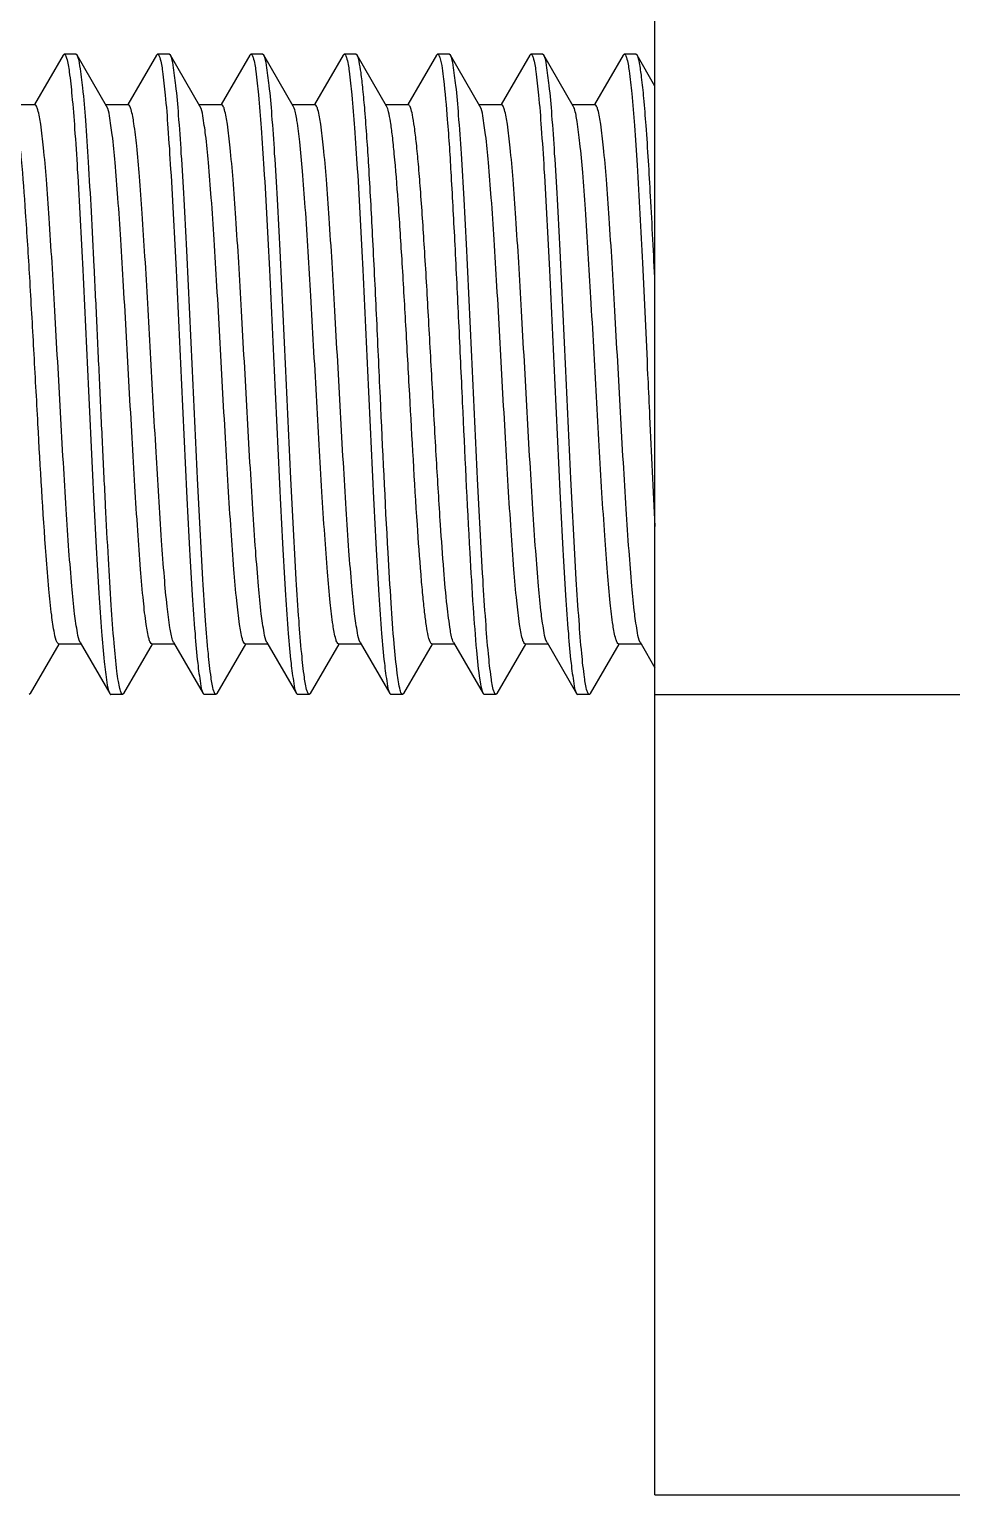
# Model space of a CAD drawing. Extents: x 27938 to 1507990, y 110129 to 923079.
# Drawn here: x 661927.7 to 662128.6, y 376820.7 to 377139.8 of the extents above; entities that cross this region are included whole.
import ezdxf

# ---------------------------------------------------------------- set-up
doc = ezdxf.new("R2010")
doc.units = 0
doc.header["$LTSCALE"] = 1000
doc.header["$MEASUREMENT"] = 0

msp = doc.modelspace()

# ---------------------------------------------------------------- linework, layer by layer
at = {"linetype": 'Continuous'}
for p, q in [((662063.99, 376820.71), (662063.99, 377276.4)), ((661935.08, 377134.12), (661928.85, 377123.37)), ((661935.08, 377134.12), (661935.34, 377134.34)), ((661937.88, 377134.34), (661935.34, 377134.34)), ((661937.88, 377134.34), (661935.34, 377134.34)), ((661935.34, 377134.34), (661935.38, 377134.34)), ((661938.14, 377134.12), (661937.88, 377134.34)), ((661944.56, 377123.04), (661938.14, 377134.12)), ((661955.41, 377134.12), (661949.18, 377123.37)), ((661955.41, 377134.12), (661955.67, 377134.34)), ((661958.21, 377134.34), (661955.67, 377134.34)), ((661958.21, 377134.34), (661955.67, 377134.34)), ((661955.67, 377134.34), (661955.71, 377134.34)), ((661958.47, 377134.12), (661958.21, 377134.34)), ((661964.89, 377123.04), (661958.47, 377134.12)), ((661975.74, 377134.12), (661969.51, 377123.37)), ((661975.74, 377134.12), (661976, 377134.34)), ((661978.54, 377134.34), (661976, 377134.34)), ((661978.54, 377134.34), (661976, 377134.34)), ((661976, 377134.34), (661976.04, 377134.34)), ((661978.8, 377134.12), (661978.54, 377134.34)), ((661985.22, 377123.04), (661978.8, 377134.12)), ((661996.07, 377134.12), (661989.84, 377123.37)), ((661996.07, 377134.12), (661996.33, 377134.34)), ((661998.87, 377134.34), (661996.33, 377134.34)), ((661998.87, 377134.34), (661996.33, 377134.34)), ((661996.33, 377134.34), (661996.36, 377134.34)), ((661999.13, 377134.12), (661998.87, 377134.34)), ((662005.55, 377123.04), (661999.13, 377134.12)), ((662016.39, 377134.12), (662010.17, 377123.37)), ((662016.39, 377134.12), (662016.65, 377134.34)), ((662019.19, 377134.34), (662016.65, 377134.34)), ((662019.19, 377134.34), (662016.65, 377134.34)), ((662016.65, 377134.34), (662016.69, 377134.34)), ((662019.45, 377134.12), (662019.19, 377134.34)), ((662025.87, 377123.04), (662019.45, 377134.12)), ((662036.72, 377134.12), (662030.49, 377123.37)), ((662036.72, 377134.12), (662036.98, 377134.34)), ((662039.52, 377134.34), (662036.98, 377134.34)), ((662039.52, 377134.34), (662036.98, 377134.34)), ((662036.98, 377134.34), (662037.02, 377134.34)), ((662039.78, 377134.12), (662039.52, 377134.34)), ((662046.2, 377123.04), (662039.78, 377134.12)), ((662057.05, 377134.12), (662050.82, 377123.37)), ((662057.05, 377134.12), (662057.31, 377134.34)), ((662059.85, 377134.34), (662057.31, 377134.34)), ((662059.85, 377134.34), (662057.31, 377134.34)), ((662057.31, 377134.34), (662057.35, 377134.34)), ((662060.11, 377134.12), (662059.85, 377134.34)), ((662063.99, 377127.42), (662060.11, 377134.12)), ((661928.97, 377123.31), (661924.08, 377123.31)), ((661949.3, 377123.31), (661944.41, 377123.31)), ((661969.63, 377123.31), (661964.74, 377123.31)), ((661989.95, 377123.31), (661985.06, 377123.31)), ((661985.41, 377122.6), (661985.22, 377123.04)), ((662010.28, 377123.31), (662005.39, 377123.31)), ((662030.61, 377123.31), (662025.72, 377123.31)), ((662050.94, 377123.31), (662046.05, 377123.31)), ((662062.39, 377064.57), (662062.43, 377063.84)), ((661927.98, 376995.18), (661934.2, 377005.92)), ((661934.09, 377005.99), (661933.78, 377006.25)), ((661934.09, 377005.99), (661938.98, 377005.99)), ((661938.83, 377006.25), (661945.25, 376995.18)), ((661948.31, 376995.18), (661954.53, 377005.92)), ((661954.42, 377005.99), (661959.31, 377005.99)), ((661959.15, 377006.25), (661965.57, 376995.18)), ((661968.63, 376995.18), (661974.86, 377005.92)), ((661974.75, 377005.99), (661979.64, 377005.99)), ((661979.48, 377006.25), (661985.9, 376995.18)), ((661988.96, 376995.18), (661995.19, 377005.92)), ((661995.07, 377005.99), (661999.96, 377005.99)), ((661999.81, 377006.25), (662006.23, 376995.18)), ((662009.29, 376995.18), (662015.52, 377005.92)), ((662015.4, 377005.99), (662020.29, 377005.99)), ((662020.14, 377006.25), (662026.56, 376995.18)), ((662029.62, 376995.18), (662035.84, 377005.92)), ((662035.73, 377005.99), (662040.62, 377005.99)), ((662040.47, 377006.25), (662046.89, 376995.18)), ((662049.95, 376995.18), (662056.17, 377005.92)), ((662056.06, 377005.99), (662060.95, 377005.99)), ((662060.79, 377006.25), (662060.95, 377005.99)), ((662060.95, 377005.99), (662063.99, 377000.73)), ((661927.98, 376995.18), (661927.72, 376994.95)), ((661945.2, 376995.26), (661945.25, 376995.18)), ((661945.25, 376995.18), (661945.35, 376995.03)), ((661948.05, 376994.95), (661945.51, 376994.95)), ((661948.31, 376995.18), (661948.05, 376994.95)), ((661965.57, 376995.18), (661965.83, 376994.95)), ((661968.37, 376994.95), (661965.83, 376994.95)), ((661968.37, 376994.95), (661965.83, 376994.95)), ((661968.37, 376994.95), (661968.34, 376994.96)), ((661968.63, 376995.18), (661968.37, 376994.95)), ((661985.9, 376995.18), (661986.16, 376994.95)), ((661988.7, 376994.95), (661986.16, 376994.95)), ((661988.7, 376994.95), (661986.16, 376994.95)), ((661988.7, 376994.95), (661988.66, 376994.96)), ((661988.96, 376995.18), (661988.7, 376994.95)), ((662006.23, 376995.18), (662006.49, 376994.95)), ((662009.03, 376994.95), (662006.49, 376994.95)), ((662009.03, 376994.95), (662006.49, 376994.95)), ((662009.29, 376995.18), (662009.03, 376994.95)), ((662026.56, 376995.18), (662026.82, 376994.95)), ((662029.36, 376994.95), (662026.82, 376994.95)), ((662029.36, 376994.95), (662026.82, 376994.95)), ((662029.36, 376994.95), (662029.32, 376994.96)), ((662029.62, 376995.18), (662029.36, 376994.95)), ((662046.89, 376995.18), (662047.15, 376994.95)), ((662049.69, 376994.95), (662047.15, 376994.95)), ((662049.69, 376994.95), (662047.15, 376994.95)), ((662049.69, 376994.95), (662049.65, 376994.96)), ((662049.95, 376995.18), (662049.69, 376994.95)), ((662063.99, 376994.95), (662133.69, 376994.95)), ((662063.99, 376820.71), (662133.69, 376820.71))]:
    msp.add_line(p, q, dxfattribs=at)
for points, knots in [([(661935.38, 377134.34), (661935.42, 377134.33), (661935.68, 377134.12), (661935.76, 377133.78), (661935.84, 377133.52)], [0, 0, 0, 0, 0.142412, 1, 1, 1, 1]), ([(661935.84, 377133.52), (661936.14, 377132.54), (661936.54, 377129.78), (661937.1, 377124.65), (661937.65, 377117.55), (661938.47, 377104.92), (661939.41, 377086.4), (661940.51, 377062.68), (661941.45, 377042.53), (661942.24, 377027.33), (661942.81, 377017.51), (661943.38, 377009.24), (661943.91, 377002.74), (661944.5, 376998.31), (661944.85, 376995.98), (661945.2, 376995.26)], [0, 0, 0, 0, 0.022323, 0.059966, 0.111809, 0.176196, 0.333935, 0.512859, 0.689876, 0.770433, 0.84213, 0.902644, 0.950025, 0.982776, 1, 1, 1, 1]), ([(661948.05, 376994.95), (661947.9, 376994.95), (661947.61, 376995.49), (661947.38, 376996.38), (661947.06, 376998.01), (661946.63, 377001.28), (661946.1, 377006.83), (661945.51, 377014.99), (661944.91, 377024.97), (661944.31, 377036.4), (661943.7, 377048.85), (661943.09, 377061.89), (661942.48, 377075.02), (661941.88, 377087.77), (661941.27, 377099.68), (661940.67, 377110.32), (661940.06, 377119.27), (661939.52, 377126.28), (661938.87, 377130.95), (661938.54, 377133.42), (661938.14, 377134.12)], [0, 0, 0, 0, 0.003179, 0.010349, 0.021865, 0.037693, 0.081777, 0.141086, 0.21349, 0.29637, 0.38671, 0.481216, 0.576446, 0.66894, 0.755331, 0.832471, 0.897559, 0.948248, 0.982744, 1, 1, 1, 1]), ([(661955.71, 377134.34), (661955.75, 377134.33), (661955.99, 377134.14), (661956.07, 377133.83), (661956.14, 377133.6)], [0, 0, 0, 0, 0.146004, 1, 1, 1, 1]), ([(661956.14, 377133.6), (661956.45, 377132.63), (661956.85, 377129.9), (661957.42, 377124.79), (661957.97, 377117.68), (661958.79, 377104.97), (661959.75, 377086.33), (661960.85, 377062.45), (661961.8, 377042.16), (661962.59, 377026.9), (661963.16, 377017.07), (661963.75, 377008.83), (661964.26, 377002.39), (661964.88, 376998.09), (661965.2, 376995.82), (661965.57, 376995.18)], [0, 0, 0, 0, 0.021904, 0.059356, 0.111234, 0.175859, 0.334521, 0.514585, 0.692487, 0.773246, 0.844913, 0.905138, 0.951952, 0.983857, 1, 1, 1, 1]), ([(661967.9, 376995.7), (661967.59, 376996.66), (661967.19, 376999.39), (661966.62, 377004.5), (661966.07, 377011.61), (661965.25, 377024.31), (661964.3, 377042.96), (661963.19, 377066.84), (661962.25, 377087.13), (661961.45, 377102.4), (661960.88, 377112.23), (661960.3, 377120.47), (661959.78, 377126.9), (661959.17, 377131.2), (661958.84, 377133.47), (661958.47, 377134.12)], [0, 0, 0, 0, 0.021888, 0.059328, 0.111196, 0.175814, 0.334474, 0.514547, 0.692462, 0.773228, 0.844902, 0.905131, 0.951948, 0.983856, 1, 1, 1, 1]), ([(661976.04, 377134.34), (661976.08, 377134.33), (661976.32, 377134.15), (661976.39, 377133.85), (661976.47, 377133.61)], [0, 0, 0, 0, 0.146788, 1, 1, 1, 1]), ([(661976.47, 377133.61), (661976.78, 377132.65), (661977.17, 377129.93), (661977.74, 377124.83), (661978.29, 377117.73), (661979.12, 377105.03), (661980.07, 377086.38), (661981.18, 377062.49), (661982.12, 377042.2), (661982.92, 377026.92), (661983.49, 377017.08), (661984.07, 377008.84), (661984.59, 377002.4), (661985.2, 376998.1), (661985.53, 376995.82), (661985.9, 376995.18)], [0, 0, 0, 0, 0.021788, 0.059148, 0.110955, 0.175533, 0.334174, 0.514296, 0.692285, 0.773094, 0.844811, 0.905077, 0.951921, 0.983848, 1, 1, 1, 1]), ([(661988.23, 376995.69), (661987.92, 376996.66), (661987.52, 376999.39), (661986.95, 377004.5), (661986.4, 377011.6), (661985.58, 377024.31), (661984.63, 377042.95), (661983.52, 377066.84), (661982.58, 377087.13), (661981.78, 377102.39), (661981.21, 377112.22), (661980.63, 377120.46), (661980.11, 377126.9), (661979.49, 377131.2), (661979.17, 377133.47), (661978.8, 377134.12)], [0, 0, 0, 0, 0.021877, 0.059311, 0.111175, 0.175792, 0.334445, 0.514524, 0.692444, 0.773209, 0.844887, 0.905122, 0.951945, 0.983855, 1, 1, 1, 1]), ([(661996.36, 377134.34), (661996.41, 377134.33), (661996.64, 377134.15), (661996.72, 377133.84), (661996.79, 377133.61)], [0, 0, 0, 0, 0.146706, 1, 1, 1, 1]), ([(661996.79, 377133.61), (661997.1, 377132.65), (661997.5, 377129.92), (661998.07, 377124.83), (661998.62, 377117.73), (661999.45, 377105.02), (662000.4, 377086.38), (662001.51, 377062.49), (662002.45, 377042.19), (662003.25, 377026.92), (662003.82, 377017.08), (662004.4, 377008.84), (662004.92, 377002.4), (662005.53, 376998.1), (662005.86, 376995.82), (662006.23, 376995.18)], [0, 0, 0, 0, 0.0218, 0.059172, 0.110989, 0.175574, 0.334211, 0.514328, 0.692305, 0.773106, 0.844818, 0.905082, 0.951925, 0.983849, 1, 1, 1, 1]), ([(662005.86, 377025.75), (662005.23, 377037.05), (662004.42, 377054.38), (662003.36, 377077.44), (662002.55, 377094.24), (662001.74, 377109.04), (662001.04, 377119.66), (662000.44, 377126.41), (662000.05, 377129.99), (661999.64, 377132.43), (661999.36, 377133.72), (661999.13, 377134.12)], [0, 0, 0, 0, 0.31261, 0.479025, 0.637331, 0.776893, 0.888349, 0.931124, 0.964281, 0.987309, 1, 1, 1, 1]), ([(662016.69, 377134.34), (662016.73, 377134.33), (662016.97, 377134.15), (662017.05, 377133.84), (662017.12, 377133.61)], [0, 0, 0, 0, 0.14666, 1, 1, 1, 1]), ([(662017.12, 377133.61), (662017.61, 377132.1), (662018.09, 377127.56), (662018.91, 377119), (662019.64, 377106.96), (662020.43, 377092.27), (662021.22, 377075.82), (662022.25, 377053.45), (662023.04, 377036.68), (662023.65, 377025.75)], [0, 0, 0, 0, 0.04411, 0.125541, 0.239358, 0.37843, 0.533993, 0.696234, 1, 1, 1, 1]), ([(662028.89, 376995.68), (662028.58, 376996.64), (662028.18, 376999.36), (662027.61, 377004.46), (662027.06, 377011.56), (662026.24, 377024.25), (662025.28, 377042.9), (662024.18, 377066.8), (662023.23, 377087.09), (662022.44, 377102.37), (662021.87, 377112.21), (662021.28, 377120.45), (662020.77, 377126.9), (662020.15, 377131.2), (662019.83, 377133.47), (662019.45, 377134.12)], [0, 0, 0, 0, 0.02177, 0.059115, 0.110912, 0.175482, 0.334119, 0.514249, 0.692251, 0.773068, 0.844793, 0.905066, 0.951916, 0.983846, 1, 1, 1, 1]), ([(662037.02, 377134.34), (662037.06, 377134.33), (662037.3, 377134.14), (662037.38, 377133.84), (662037.45, 377133.6)], [0, 0, 0, 0, 0.146034, 1, 1, 1, 1]), ([(662037.45, 377133.6), (662037.76, 377132.63), (662038.16, 377129.9), (662038.73, 377124.79), (662039.28, 377117.68), (662040.11, 377104.98), (662041.06, 377086.33), (662042.16, 377062.45), (662043.11, 377042.16), (662043.91, 377026.9), (662044.47, 377017.07), (662045.06, 377008.83), (662045.57, 377002.39), (662046.19, 376998.09), (662046.51, 376995.82), (662046.89, 376995.18)], [0, 0, 0, 0, 0.021899, 0.059349, 0.111223, 0.175847, 0.334508, 0.514576, 0.692482, 0.773242, 0.844912, 0.905137, 0.951951, 0.983857, 1, 1, 1, 1]), ([(662049.21, 376995.7), (662048.9, 376996.66), (662048.51, 376999.4), (662047.94, 377004.51), (662047.39, 377011.62), (662046.56, 377024.32), (662045.61, 377042.97), (662044.5, 377066.85), (662043.56, 377087.13), (662042.76, 377102.4), (662042.19, 377112.23), (662041.61, 377120.47), (662041.09, 377126.9), (662040.48, 377131.2), (662040.16, 377133.47), (662039.78, 377134.12)], [0, 0, 0, 0, 0.02191, 0.059368, 0.111249, 0.175876, 0.33454, 0.514602, 0.692499, 0.773255, 0.84492, 0.905142, 0.951954, 0.983858, 1, 1, 1, 1]), ([(662057.35, 377134.34), (662057.39, 377134.33), (662057.63, 377134.15), (662057.7, 377133.85), (662057.78, 377133.62)], [0, 0, 0, 0, 0.147008, 1, 1, 1, 1]), ([(662057.78, 377133.62), (662058.08, 377132.69), (662058.47, 377130.05), (662059.03, 377125.13), (662059.57, 377118.28), (662060.37, 377106), (662061.31, 377087.91), (662062.02, 377072.69), (662062.39, 377064.57)], [0, 0, 0, 0, 0.042374, 0.114709, 0.214932, 0.339935, 0.647912, 1, 1, 1, 1]), ([(662063.99, 377084.57), (662063.69, 377090.86), (662063.11, 377102.27), (662062.32, 377115.68), (662061.62, 377124.31), (662061.18, 377128.9), (662060.7, 377131.99), (662060.39, 377133.63), (662060.11, 377134.12)], [0, 0, 0, 0, 0.379459, 0.689334, 0.809279, 0.902185, 0.96608, 1, 1, 1, 1]), ([(661933.78, 377006.25), (661933.43, 377006.85), (661933.07, 377008.9), (661932.47, 377012.74), (661931.93, 377018.41), (661930.81, 377032.28), (661929.83, 377049.69), (661928.72, 377069.9), (661927.86, 377085.25), (661927.01, 377099.04), (661926.27, 377109.06), (661925.63, 377115.51), (661925.21, 377118.97), (661924.78, 377121.36), (661924.47, 377122.64), (661924.23, 377123.04)], [0, 0, 0, 0, 0.017852, 0.051664, 0.100534, 0.162875, 0.407985, 0.545976, 0.68048, 0.801297, 0.899285, 0.937334, 0.967097, 0.988058, 1, 1, 1, 1]), ([(661938.83, 377006.25), (661938.46, 377006.88), (661938.09, 377009.04), (661937.47, 377013.09), (661936.92, 377019.08), (661936.31, 377026.67), (661935.72, 377035.65), (661934.89, 377049.38), (661934.1, 377063.77), (661933.3, 377078.3), (661932.69, 377088.71), (661932.09, 377098.26), (661931.5, 377106.58), (661930.9, 377113.42), (661930.34, 377118.43), (661929.8, 377121.54), (661929.4, 377122.89), (661929.11, 377123.31), (661928.97, 377123.31)], [0, 0, 0, 0, 0.018628, 0.054185, 0.105638, 0.171201, 0.248536, 0.334866, 0.521871, 0.615806, 0.705504, 0.787737, 0.859546, 0.918359, 0.962097, 0.989304, 0.996544, 1, 1, 1, 1]), ([(661954.42, 377005.99), (661954.28, 377005.99), (661953.99, 377006.4), (661953.58, 377007.75), (661953.04, 377010.86), (661952.49, 377015.87), (661951.89, 377022.7), (661951.3, 377031.03), (661950.7, 377040.57), (661950.09, 377050.98), (661949.29, 377065.5), (661948.5, 377079.89), (661947.67, 377093.62), (661947.08, 377102.6), (661946.47, 377110.2), (661945.92, 377116.19), (661945.3, 377120.25), (661944.93, 377122.41), (661944.56, 377123.04)], [0, 0, 0, 0, 0.003455, 0.010692, 0.037889, 0.081612, 0.140406, 0.212191, 0.294399, 0.384075, 0.477989, 0.664972, 0.751304, 0.82865, 0.894235, 0.945722, 0.98132, 1, 1, 1, 1]), ([(661958.94, 377006.74), (661958.64, 377007.62), (661958.22, 377010.1), (661957.64, 377014.69), (661957.08, 377021.02), (661956.24, 377032.22), (661955.27, 377048.5), (661954.32, 377065.72), (661953.53, 377079.91), (661952.94, 377090.01), (661952.35, 377099.24), (661951.77, 377107.26), (661951.19, 377113.83), (661950.64, 377118.64), (661950.11, 377121.62), (661949.72, 377122.91), (661949.43, 377123.31), (661949.3, 377123.31)], [0, 0, 0, 0, 0.023905, 0.063882, 0.118695, 0.186499, 0.351414, 0.536115, 0.627999, 0.715327, 0.79509, 0.864539, 0.921297, 0.963445, 0.989649, 0.996636, 1, 1, 1, 1]), ([(661974.75, 377005.99), (661974.61, 377005.99), (661974.31, 377006.4), (661973.91, 377007.75), (661973.37, 377010.86), (661972.82, 377015.87), (661972.22, 377022.7), (661971.63, 377031.03), (661971.02, 377040.57), (661970.42, 377050.98), (661969.61, 377065.5), (661968.83, 377079.89), (661968, 377093.62), (661967.41, 377102.6), (661966.8, 377110.2), (661966.25, 377116.19), (661965.63, 377120.25), (661965.26, 377122.41), (661964.89, 377123.04)], [0, 0, 0, 0, 0.003456, 0.010693, 0.037891, 0.081614, 0.140408, 0.212193, 0.2944, 0.384075, 0.47799, 0.664974, 0.751306, 0.828653, 0.894237, 0.945723, 0.981321, 1, 1, 1, 1]), ([(661979.48, 377006.25), (661979.11, 377006.89), (661978.74, 377009.04), (661978.12, 377013.11), (661977.57, 377019.09), (661976.97, 377026.69), (661976.37, 377035.67), (661975.54, 377049.4), (661974.76, 377063.79), (661973.95, 377078.31), (661973.35, 377088.72), (661972.75, 377098.27), (661972.15, 377106.59), (661971.55, 377113.42), (661971, 377118.44), (661970.46, 377121.55), (661970.06, 377122.89), (661969.76, 377123.31), (661969.63, 377123.31)], [0, 0, 0, 0, 0.018679, 0.054277, 0.105763, 0.171347, 0.248694, 0.335027, 0.52201, 0.615925, 0.7056, 0.787807, 0.859592, 0.918386, 0.962109, 0.989307, 0.996544, 1, 1, 1, 1]), ([(661999.81, 377006.25), (661999.44, 377006.89), (661999.07, 377009.04), (661998.45, 377013.11), (661997.9, 377019.09), (661997.29, 377026.69), (661996.7, 377035.67), (661995.87, 377049.4), (661995.09, 377063.79), (661994.28, 377078.31), (661993.68, 377088.72), (661993.07, 377098.27), (661992.48, 377106.59), (661991.88, 377113.42), (661991.33, 377118.44), (661990.79, 377121.55), (661990.39, 377122.89), (661990.09, 377123.31), (661989.95, 377123.31)], [0, 0, 0, 0, 0.01868, 0.054279, 0.105765, 0.17135, 0.248696, 0.335029, 0.522011, 0.615925, 0.705601, 0.787809, 0.859595, 0.918388, 0.962111, 0.989308, 0.996545, 1, 1, 1, 1]), ([(662012.24, 377031.91), (662011.61, 377041.35), (662010.8, 377055.83), (662009.75, 377075.1), (662008.94, 377089.17), (662008.14, 377101.61), (662007.44, 377110.58), (662006.85, 377116.31), (662006.45, 377119.39), (662006.05, 377121.53), (662005.76, 377122.67), (662005.55, 377123.04)], [0, 0, 0, 0, 0.310342, 0.475677, 0.633257, 0.772654, 0.88467, 0.928035, 0.961992, 0.986043, 1, 1, 1, 1]), ([(662017.28, 377031.91), (662016.97, 377036.64), (662016.37, 377046.54), (662015.52, 377061.71), (662014.68, 377077.08), (662013.84, 377091.56), (662013.11, 377102.57), (662012.51, 377110.13), (662012.08, 377114.65), (662011.67, 377118.2), (662011.23, 377120.92), (662010.9, 377122.36), (662010.51, 377123.31), (662010.28, 377123.31)], [0, 0, 0, 0, 0.154792, 0.324211, 0.496022, 0.657766, 0.797744, 0.856333, 0.905865, 0.945463, 0.974462, 0.992476, 1, 1, 1, 1]), ([(662035.73, 377005.99), (662035.59, 377005.99), (662035.3, 377006.4), (662034.9, 377007.75), (662034.36, 377010.86), (662033.8, 377015.87), (662033.2, 377022.7), (662032.61, 377031.03), (662032.01, 377040.57), (662031.4, 377050.98), (662030.6, 377065.5), (662029.81, 377079.89), (662028.99, 377093.62), (662028.39, 377102.6), (662027.78, 377110.2), (662027.23, 377116.19), (662026.61, 377120.25), (662026.24, 377122.41), (662025.87, 377123.04)], [0, 0, 0, 0, 0.003456, 0.010693, 0.037891, 0.081614, 0.140408, 0.212193, 0.2944, 0.384075, 0.47799, 0.664973, 0.751306, 0.828653, 0.894237, 0.945723, 0.981321, 1, 1, 1, 1]), ([(662040.47, 377006.25), (662040.1, 377006.89), (662039.73, 377009.04), (662039.11, 377013.11), (662038.56, 377019.09), (662037.95, 377026.69), (662037.35, 377035.67), (662036.53, 377049.4), (662035.74, 377063.79), (662034.94, 377078.31), (662034.33, 377088.72), (662033.73, 377098.27), (662033.14, 377106.59), (662032.54, 377113.42), (662031.98, 377118.44), (662031.44, 377121.55), (662031.04, 377122.89), (662030.75, 377123.31), (662030.61, 377123.31)], [0, 0, 0, 0, 0.018679, 0.054277, 0.105763, 0.171347, 0.248694, 0.335026, 0.52201, 0.615925, 0.7056, 0.787807, 0.859592, 0.918386, 0.962109, 0.989307, 0.996544, 1, 1, 1, 1]), ([(662060.79, 377006.25), (662060.43, 377006.89), (662060.06, 377009.04), (662059.44, 377013.11), (662058.88, 377019.09), (662058.28, 377026.69), (662057.68, 377035.67), (662056.85, 377049.4), (662056.07, 377063.79), (662055.26, 377078.31), (662054.66, 377088.72), (662054.06, 377098.27), (662053.46, 377106.59), (662052.87, 377113.42), (662052.31, 377118.44), (662051.77, 377121.55), (662051.37, 377122.89), (662051.07, 377123.31), (662050.94, 377123.31)], [0, 0, 0, 0, 0.018679, 0.054278, 0.105765, 0.17135, 0.248696, 0.335028, 0.522011, 0.615925, 0.705601, 0.787809, 0.859594, 0.918388, 0.962111, 0.989308, 0.996544, 1, 1, 1, 1]), ([(661995.07, 377005.99), (661994.94, 377005.99), (661994.65, 377006.38), (661994.26, 377007.68), (661993.73, 377010.67), (661993.18, 377015.49), (661992.6, 377022.08), (661992.02, 377030.12), (661991.42, 377039.36), (661990.83, 377049.48), (661990.04, 377063.7), (661989.1, 377080.93), (661988.13, 377097.22), (661987.28, 377108.4), (661986.72, 377114.71), (661986.14, 377119.27), (661985.72, 377121.73), (661985.41, 377122.6)], [0, 0, 0, 0, 0.00337, 0.010373, 0.036639, 0.078887, 0.135774, 0.205372, 0.28529, 0.372768, 0.464782, 0.64963, 0.814469, 0.882133, 0.936734, 0.976432, 1, 1, 1, 1]), ([(662056.06, 377005.99), (662055.93, 377005.99), (662055.64, 377006.38), (662055.24, 377007.67), (662054.72, 377010.63), (662054.17, 377015.43), (662053.59, 377021.97), (662053.01, 377029.96), (662052.42, 377039.16), (662051.83, 377049.23), (662051.04, 377063.39), (662050.1, 377080.59), (662049.13, 377096.86), (662048.3, 377108.08), (662047.73, 377114.44), (662047.15, 377119.08), (662046.73, 377121.59), (662046.43, 377122.5)], [0, 0, 0, 0, 0.003356, 0.010319, 0.036431, 0.078432, 0.135001, 0.204233, 0.283766, 0.370875, 0.462568, 0.647052, 0.812078, 0.880087, 0.935211, 0.975599, 1, 1, 1, 1]), ([(662062.43, 377063.84), (662062.56, 377061.04), (662063.06, 377050.26), (662063.57, 377039.49), (662063.99, 377031.51)], [0, 0, 0, 0, 0.259922, 1, 1, 1, 1]), ([(662015.4, 377005.99), (662015.2, 377005.99), (662014.84, 377006.74), (662014.55, 377007.95), (662014.15, 377010.18), (662013.78, 377013.12), (662013.39, 377016.86), (662012.84, 377023.2), (662012.47, 377028.3), (662012.24, 377031.91)], [0, 0, 0, 0, 0.022487, 0.074555, 0.158145, 0.272549, 0.416177, 0.587029, 1, 1, 1, 1]), ([(662020.14, 377006.25), (662019.68, 377007.04), (662019.3, 377009.81), (662018.55, 377015.02), (662017.93, 377022.73), (662017.5, 377028.62), (662017.28, 377031.91)], [0, 0, 0, 0, 0.10579, 0.314513, 0.617347, 1, 1, 1, 1]), ([(662008.51, 376995.86), (662008.16, 376997.06), (662007.72, 377000.45), (662007.08, 377006.77), (662006.46, 377015.51), (662006.07, 377022.11), (662005.86, 377025.75)], [0, 0, 0, 0, 0.125282, 0.339928, 0.635519, 1, 1, 1, 1]), ([(662023.65, 377025.75), (662023.87, 377021.78), (662024.29, 377014.69), (662024.99, 377005.5), (662025.56, 376999.6), (662026.12, 376996.52), (662026.37, 376995.5), (662026.56, 376995.18)], [0, 0, 0, 0, 0.387702, 0.692616, 0.899746, 0.963455, 1, 1, 1, 1]), ([(661968.34, 376994.96), (661968.29, 376994.97), (661968.05, 376995.15), (661967.98, 376995.46), (661967.9, 376995.7)], [0, 0, 0, 0, 0.146111, 1, 1, 1, 1]), ([(661988.66, 376994.96), (661988.62, 376994.97), (661988.38, 376995.15), (661988.31, 376995.46), (661988.23, 376995.69)], [0, 0, 0, 0, 0.146175, 1, 1, 1, 1]), ([(662009.03, 376994.95), (662008.98, 376994.95), (662008.65, 376995.15), (662008.59, 376995.56), (662008.51, 376995.86)], [0, 0, 0, 0, 0.132072, 1, 1, 1, 1]), ([(662029.32, 376994.96), (662029.28, 376994.97), (662029.04, 376995.15), (662028.97, 376995.45), (662028.89, 376995.68)], [0, 0, 0, 0, 0.146912, 1, 1, 1, 1]), ([(662049.65, 376994.96), (662049.61, 376994.97), (662049.36, 376995.15), (662049.29, 376995.46), (662049.21, 376995.7)], [0, 0, 0, 0, 0.145963, 1, 1, 1, 1]), ([(661945.35, 376995.03), (661945.37, 376995.01), (661945.42, 376994.97), (661945.48, 376994.95), (661945.51, 376994.95)], [0, 0, 0, 0, 0.549477, 1, 1, 1, 1])]:
    msp.add_open_spline(points, degree=3, knots=knots, dxfattribs=at)
for points in [[(662046.43, 377122.5), (662046.37, 377122.68), (662046.3, 377122.87), (662046.2, 377123.04)], [(661959.15, 377006.25), (661959.07, 377006.4), (661959, 377006.57), (661958.94, 377006.74)]]:
    msp.add_open_spline(points, degree=3, dxfattribs=at)

doc.saveas('drawing.dxf')
